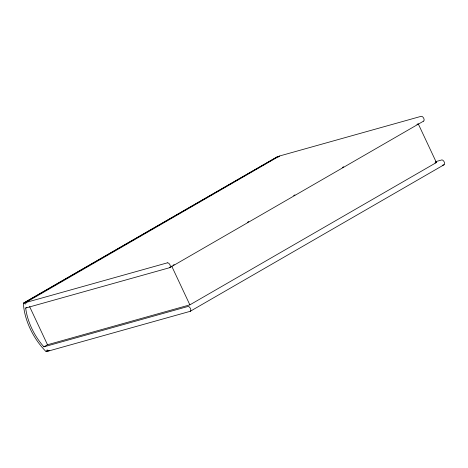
<?xml version="1.0" encoding="UTF-8"?>
<svg xmlns="http://www.w3.org/2000/svg" width="468" height="468" viewBox="0 0 468 468"><rect width="100%" height="100%" fill="white"/><g stroke="black" fill="none" stroke-linecap="round" stroke-linejoin="round"><path stroke-width="0.7" d="M48.186 350.748L46.151 351.696A49.023 28.302 60 0 1 23.4 303.182L277.945 156.447A1.351 0.778 60 0 0 278.331 157.026M23.4 303.182L277.945 156.447M24.166 302.966A1.351 0.778 60 0 0 25.5 303.966A1.351 0.778 60 0 0 25.699 302.539L279.478 156.019L421.077 116.339A2.714 1.568 60 0 1 423.669 118.182A2.714 1.568 60 0 1 423.546 121.124M46.917 351.48A1.351 0.778 60 0 1 47.116 350.052A1.351 0.778 60 0 1 48.45 351.053L190.049 311.372A2.697 1.556 60 0 0 190.441 308.517A2.82 1.626 60 0 0 188.171 306.411L43.881 346.841A45.876 26.483 60 0 1 25.676 308.032L26.887 307.336M172.932 265.315L174.195 264.59M247.519 222.253L248.783 221.522M293.664 195.612L294.928 194.881M342.342 167.509L343.606 166.778M416.93 124.441L418.193 123.716L436.398 162.525L189.868 304.855L47.502 344.752L43.881 346.841M25.676 308.032L169.773 267.655L423.552 121.136M46.151 351.696L48.052 350.596M48.45 351.053L49.719 350.321M190.242 311.296L444.021 164.777M435.614 161.665L441.95 159.892A2.82 1.626 60 0 1 444.226 161.998A2.697 1.556 60 0 1 443.828 164.853L442.43 165.245M434.994 162.917L436.398 162.525M25.699 302.539L167.298 262.858M171.662 266.046L189.868 304.855M29.607 306.599L47.502 344.752M167.292 262.846A2.714 1.568 60 0 1 169.89 264.701A2.714 1.568 60 0 1 169.767 267.643M279.478 156.019A1.351 0.778 60 0 1 279.659 156.651"/></g></svg>
